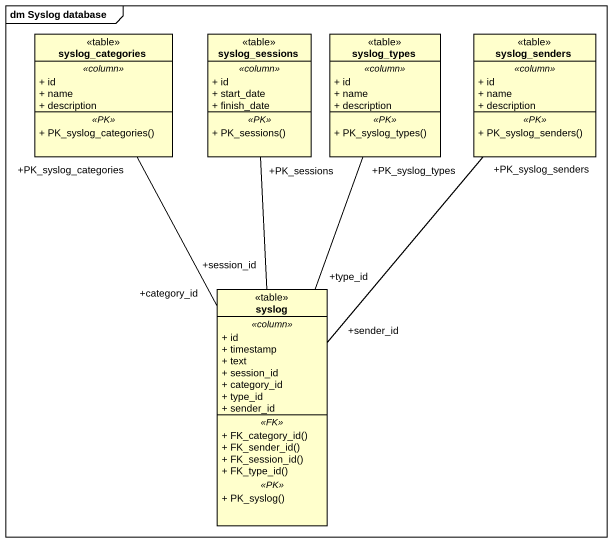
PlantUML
@startuml
mainframe dm Syslog database
hide circle
hide empty members
skinparam classAttributeIconSize 0
class syslog_categories <<table>> {
  .. <<column>> ..
  + id
  + name
  + description
  .. <<PK>> ..
  + PK_syslog_categories()
}
class syslog_sessions <<table>> {
  .. <<column>> ..
  + id
  + start_date
  + finish_date
  .. <<PK>> ..
  + PK_sessions()
}
class syslog_types <<table>> {
  .. <<column>> ..
  + id
  + name
  + description
  .. <<PK>> ..
  + PK_syslog_types()
}
class syslog_senders <<table>> {
  .. <<column>> ..
  + id
  + name
  + description
  .. <<PK>> ..
  + PK_syslog_senders()
}
class syslog <<table>> {
  .. <<column>> ..
  + id
  + timestamp
  + text
  + session_id
  + category_id
  + type_id
  + sender_id
  .. <<FK>> ..
  + FK_category_id()
  + FK_sender_id()
  + FK_session_id()
  + FK_type_id()
  .. <<PK>> ..
  + PK_syslog()
}
syslog "+category_id" -up- "+PK_syslog_categories" syslog_categories
syslog "+session_id" -up- "+PK_sessions" syslog_sessions
syslog "+type_id" -up- "+PK_syslog_types" syslog_types
syslog "+sender_id" -up- "+PK_syslog_senders" syslog_senders
@enduml
